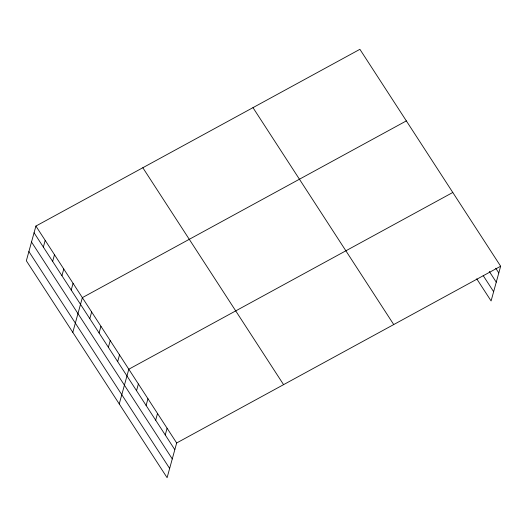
<?xml version="1.0" encoding="UTF-8"?>
<svg xmlns="http://www.w3.org/2000/svg" width="527" height="527" viewBox="0 0 527 527"><rect width="100%" height="100%" fill="white"/><g stroke="black" fill="none" stroke-linecap="round" stroke-linejoin="round"><path stroke-width="0.79" d="M35.908 226.063L26.35 260.773L167.099 477.686L176.664 442.976L500.65 266.227L359.901 49.314L35.908 226.063L176.664 442.976M43.352 247.091L45.203 240.378M52.641 261.405L54.492 254.693M61.929 275.72L63.78 269.014M71.224 290.034L73.069 283.328M72.798 332.353L82.357 297.643L406.35 120.894M89.801 318.67L91.645 311.958M99.089 332.985L100.94 326.279M108.378 347.3L110.229 340.594M117.666 361.621L119.517 354.908M119.247 403.939L128.805 369.223L452.792 192.474M136.533 390.685L138.377 383.979M146.098 405.434L147.949 398.728M155.669 420.184L157.52 413.478M165.241 434.933L167.092 428.227M500.65 266.227L491.092 300.937L476.731 278.816M495.755 268.243L498.799 272.933M489.293 271.451L496.256 282.176M483.193 275.608L493.634 291.695M252.986 107.64L393.735 324.553M142.83 167.738L283.579 384.651M34.064 232.769L174.812 449.689M31.515 242.012L172.27 458.925M28.893 251.531L169.648 468.45"/></g></svg>
